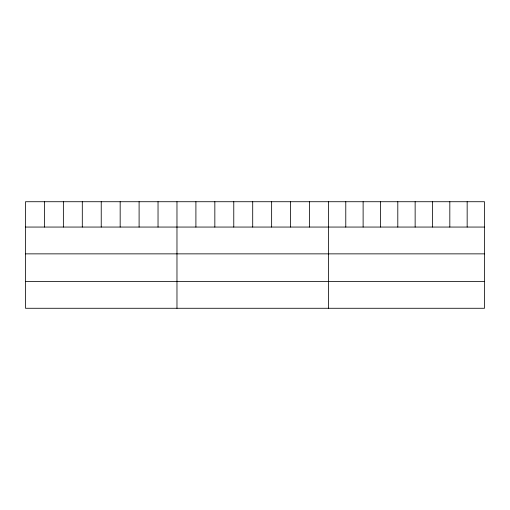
<?xml version="1.0" encoding="UTF-8"?>
<svg xmlns="http://www.w3.org/2000/svg" width="510" height="510" viewBox="0 0 510 510"><rect width="100%" height="100%" fill="white"/><g stroke="black" fill="none" stroke-linecap="round" stroke-linejoin="round"><path stroke-width="0.76" d="M484.5 227.058L484.5 308.276L25.5 308.276L25.5 201.724L484.5 201.724L484.5 227.058L25.5 227.058M25.5 253.859L484.5 253.859M25.5 281.475L484.5 281.475M467.16 201.724L467.16 227.058M449.82 201.724L449.82 227.058M432.48 201.724L432.48 227.058M415.14 201.724L415.14 227.058M397.8 201.724L397.8 227.058M380.46 201.724L380.46 227.058M363.12 201.724L363.12 227.058M345.78 201.724L345.78 227.058M328.44 201.724L328.44 308.276M309.506 201.724L309.506 227.058M290.572 201.724L290.572 227.058M271.639 201.724L271.639 227.058M252.705 201.724L252.705 227.058M233.771 201.724L233.771 227.058M214.837 201.724L214.837 227.058M195.904 201.724L195.904 227.058M176.97 201.724L176.97 308.276M158.036 201.724L158.036 227.058M139.102 201.724L139.102 227.058M120.169 201.724L120.169 227.058M101.235 201.724L101.235 227.058M82.301 201.724L82.301 227.058M63.367 201.724L63.367 227.058M44.434 201.724L44.434 227.058"/></g></svg>
